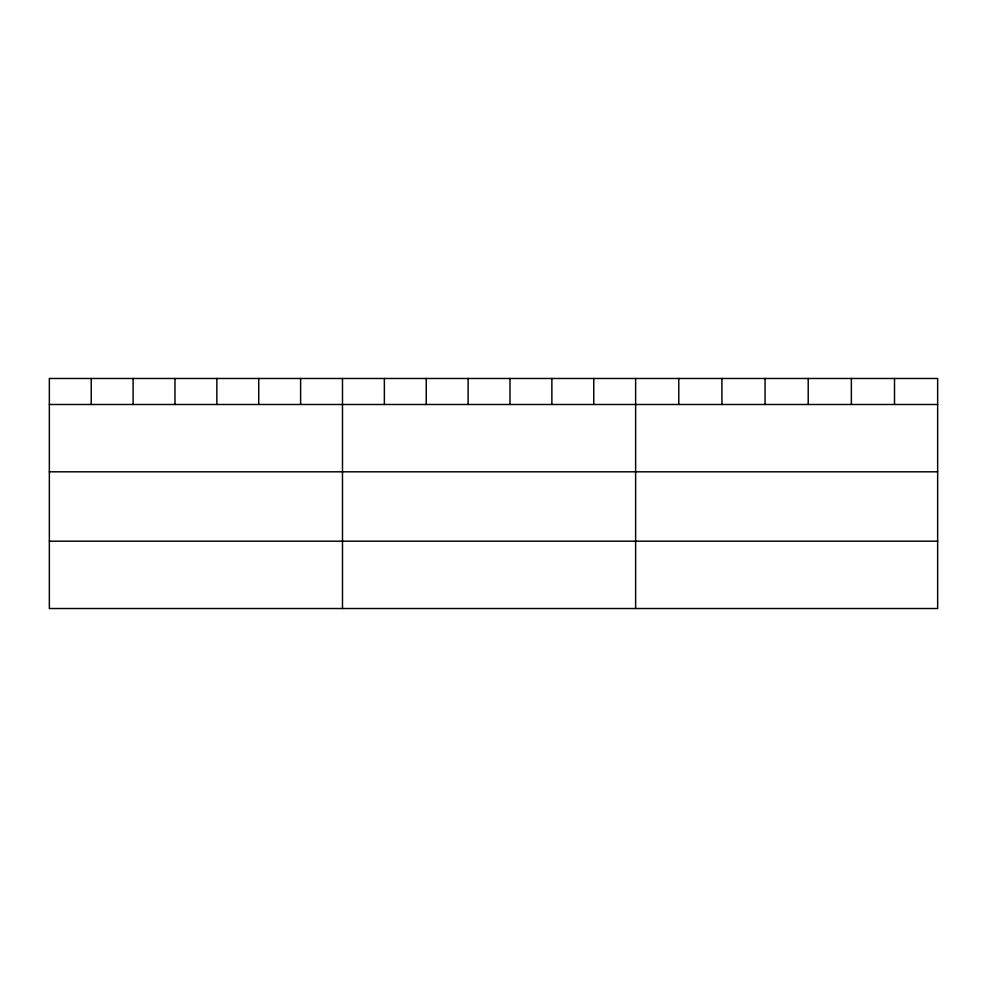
<?xml version="1.0" encoding="UTF-8"?>
<svg xmlns="http://www.w3.org/2000/svg" width="987" height="987" viewBox="0 0 987 987"><rect width="100%" height="100%" fill="white"/><g stroke="black" fill="none" stroke-linecap="round" stroke-linejoin="round"><path stroke-width="1.48" d="M937.65 404.485L937.65 608.523L49.35 608.523L49.35 378.477L937.65 378.477L937.65 404.485L49.35 404.485M49.35 471.811L937.65 471.811M49.35 541.184L937.65 541.184M894.506 378.477L894.506 404.485M851.362 378.477L851.362 404.485M808.217 378.477L808.217 404.485M765.061 378.477L765.061 404.485M721.916 378.477L721.916 404.485M678.772 378.477L678.772 404.485M635.628 378.477L635.628 608.523M593.755 378.477L593.755 404.485M551.869 378.477L551.869 404.485M509.995 378.477L509.995 404.485M468.122 378.477L468.122 404.485M426.248 378.477L426.248 404.485M384.362 378.477L384.362 404.485M342.489 378.477L342.489 608.523M300.616 378.477L300.616 404.485M258.73 378.477L258.73 404.485M216.856 378.477L216.856 404.485M174.983 378.477L174.983 404.485M133.109 378.477L133.109 404.485M91.223 378.477L91.223 404.485"/></g></svg>
